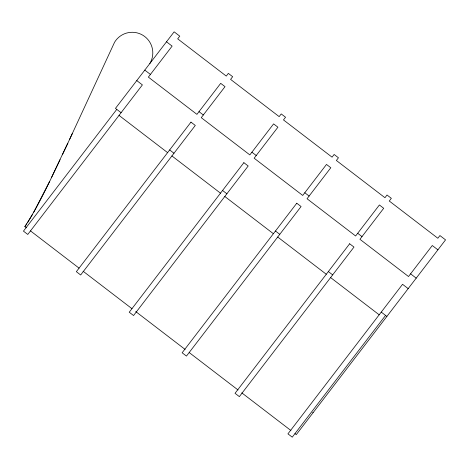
<?xml version="1.0" encoding="UTF-8"?>
<svg xmlns="http://www.w3.org/2000/svg" width="469" height="469" viewBox="0 0 469 469"><rect width="100%" height="100%" fill="white"/><g stroke="black" fill="none" stroke-linecap="round" stroke-linejoin="round"><path stroke-width="0.7" d="M69.705 139.182L114.583 42.222A20.601 20.601 0 0 1 142.863 35.251A20.601 20.601 0 0 1 149.834 63.532M67.477 143.96L72.273 133.642M67.202 144.558L62.383 154.817M67.835 143.197C54.099 171.244 42.046 200.404 24.863 226.58L26.44 227.793M60.073 159.695L51.479 177.587M49.491 181.65L33.545 212.58M32.578 214.304L27.519 222.763M26.797 223.854L24.863 226.58M116.769 109.383L23.45 231.135L27.771 234.447L142.394 84.901L136.766 80.586M385.565 315.414L292.246 437.167L287.931 433.854L402.554 284.308L408.182 288.623M166.495 41.8L172.123 46.114L148.356 77.121L196.933 114.354L220.7 83.347L225.02 86.654L201.254 117.666L249.83 154.899L273.597 123.892L277.918 127.199L254.145 158.211L302.728 195.444L326.494 164.437L330.809 167.744L307.043 198.75L355.619 235.989L379.392 204.976L383.706 208.289L359.94 239.296L408.517 276.534L432.283 245.522L437.911 249.836M144.798 70.11L150.426 74.419M199.003 111.657L203.323 114.964M251.9 152.202L256.215 155.509M304.791 192.741L309.112 196.054M357.689 233.286L362.009 236.599M410.586 273.832L416.214 278.146M121.09 112.695L115.462 108.38L174.134 31.833L179.762 36.148L177.692 38.845L226.269 76.084L228.339 73.381L232.659 76.693L230.59 79.39L279.166 116.623L281.236 113.926L285.551 117.238L283.481 119.935L332.064 157.168L334.133 154.471L338.448 157.777L336.379 160.48L384.955 197.713L387.025 195.016L391.345 198.323L389.276 201.025L437.853 238.258L439.922 235.561L445.55 239.87L296.279 434.622L294.966 433.62M169.667 149.928L173.981 153.24M222.564 190.473L226.879 193.785M275.455 231.018L279.776 234.33M328.353 271.563L332.673 274.869M381.25 312.108L386.878 316.423M119.02 115.392L167.597 152.63M171.918 155.937L220.494 193.169M224.809 196.482L273.392 233.714M277.707 237.027L326.283 274.259M330.604 277.572L379.181 314.805M312.747 412.456L313.075 412.702M30.491 230.895L79.068 268.133M83.113 271.234L131.959 308.672M135.74 311.568L185.126 349.428M189.177 352.53L238.023 389.968M241.799 392.864L290.921 430.513M190.971 122.133L76.347 271.68L80.662 274.986L195.292 125.446L190.971 122.133M243.868 162.679L129.239 312.225L133.559 315.531L248.183 165.985L243.868 162.679M296.766 203.224L182.136 352.77L186.457 356.077L301.08 206.53L296.766 203.224M349.657 243.769L235.033 393.309L239.354 396.622L353.978 247.075L349.657 243.769"/></g></svg>
